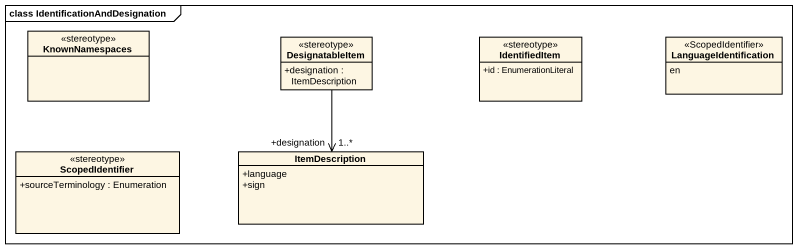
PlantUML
@startuml
mainframe class IdentificationAndDesignation
hide circle
hide empty members
skinparam classAttributeIconSize 0
class KnownNamespaces <<stereotype>>
class DesignatableItem <<stereotype>> {
  +designation : ItemDescription
}
class IdentifiedItem <<stereotype>> {
  +id : EnumerationLiteral
}
enum LanguageIdentification <<ScopedIdentifier>> {
  en
}
class ScopedIdentifier <<stereotype>> {
  +sourceTerminology : Enumeration
}
class ItemDescription {
  +language
  +sign
}
DesignatableItem --> "+designation\n1..*" ItemDescription
@enduml
